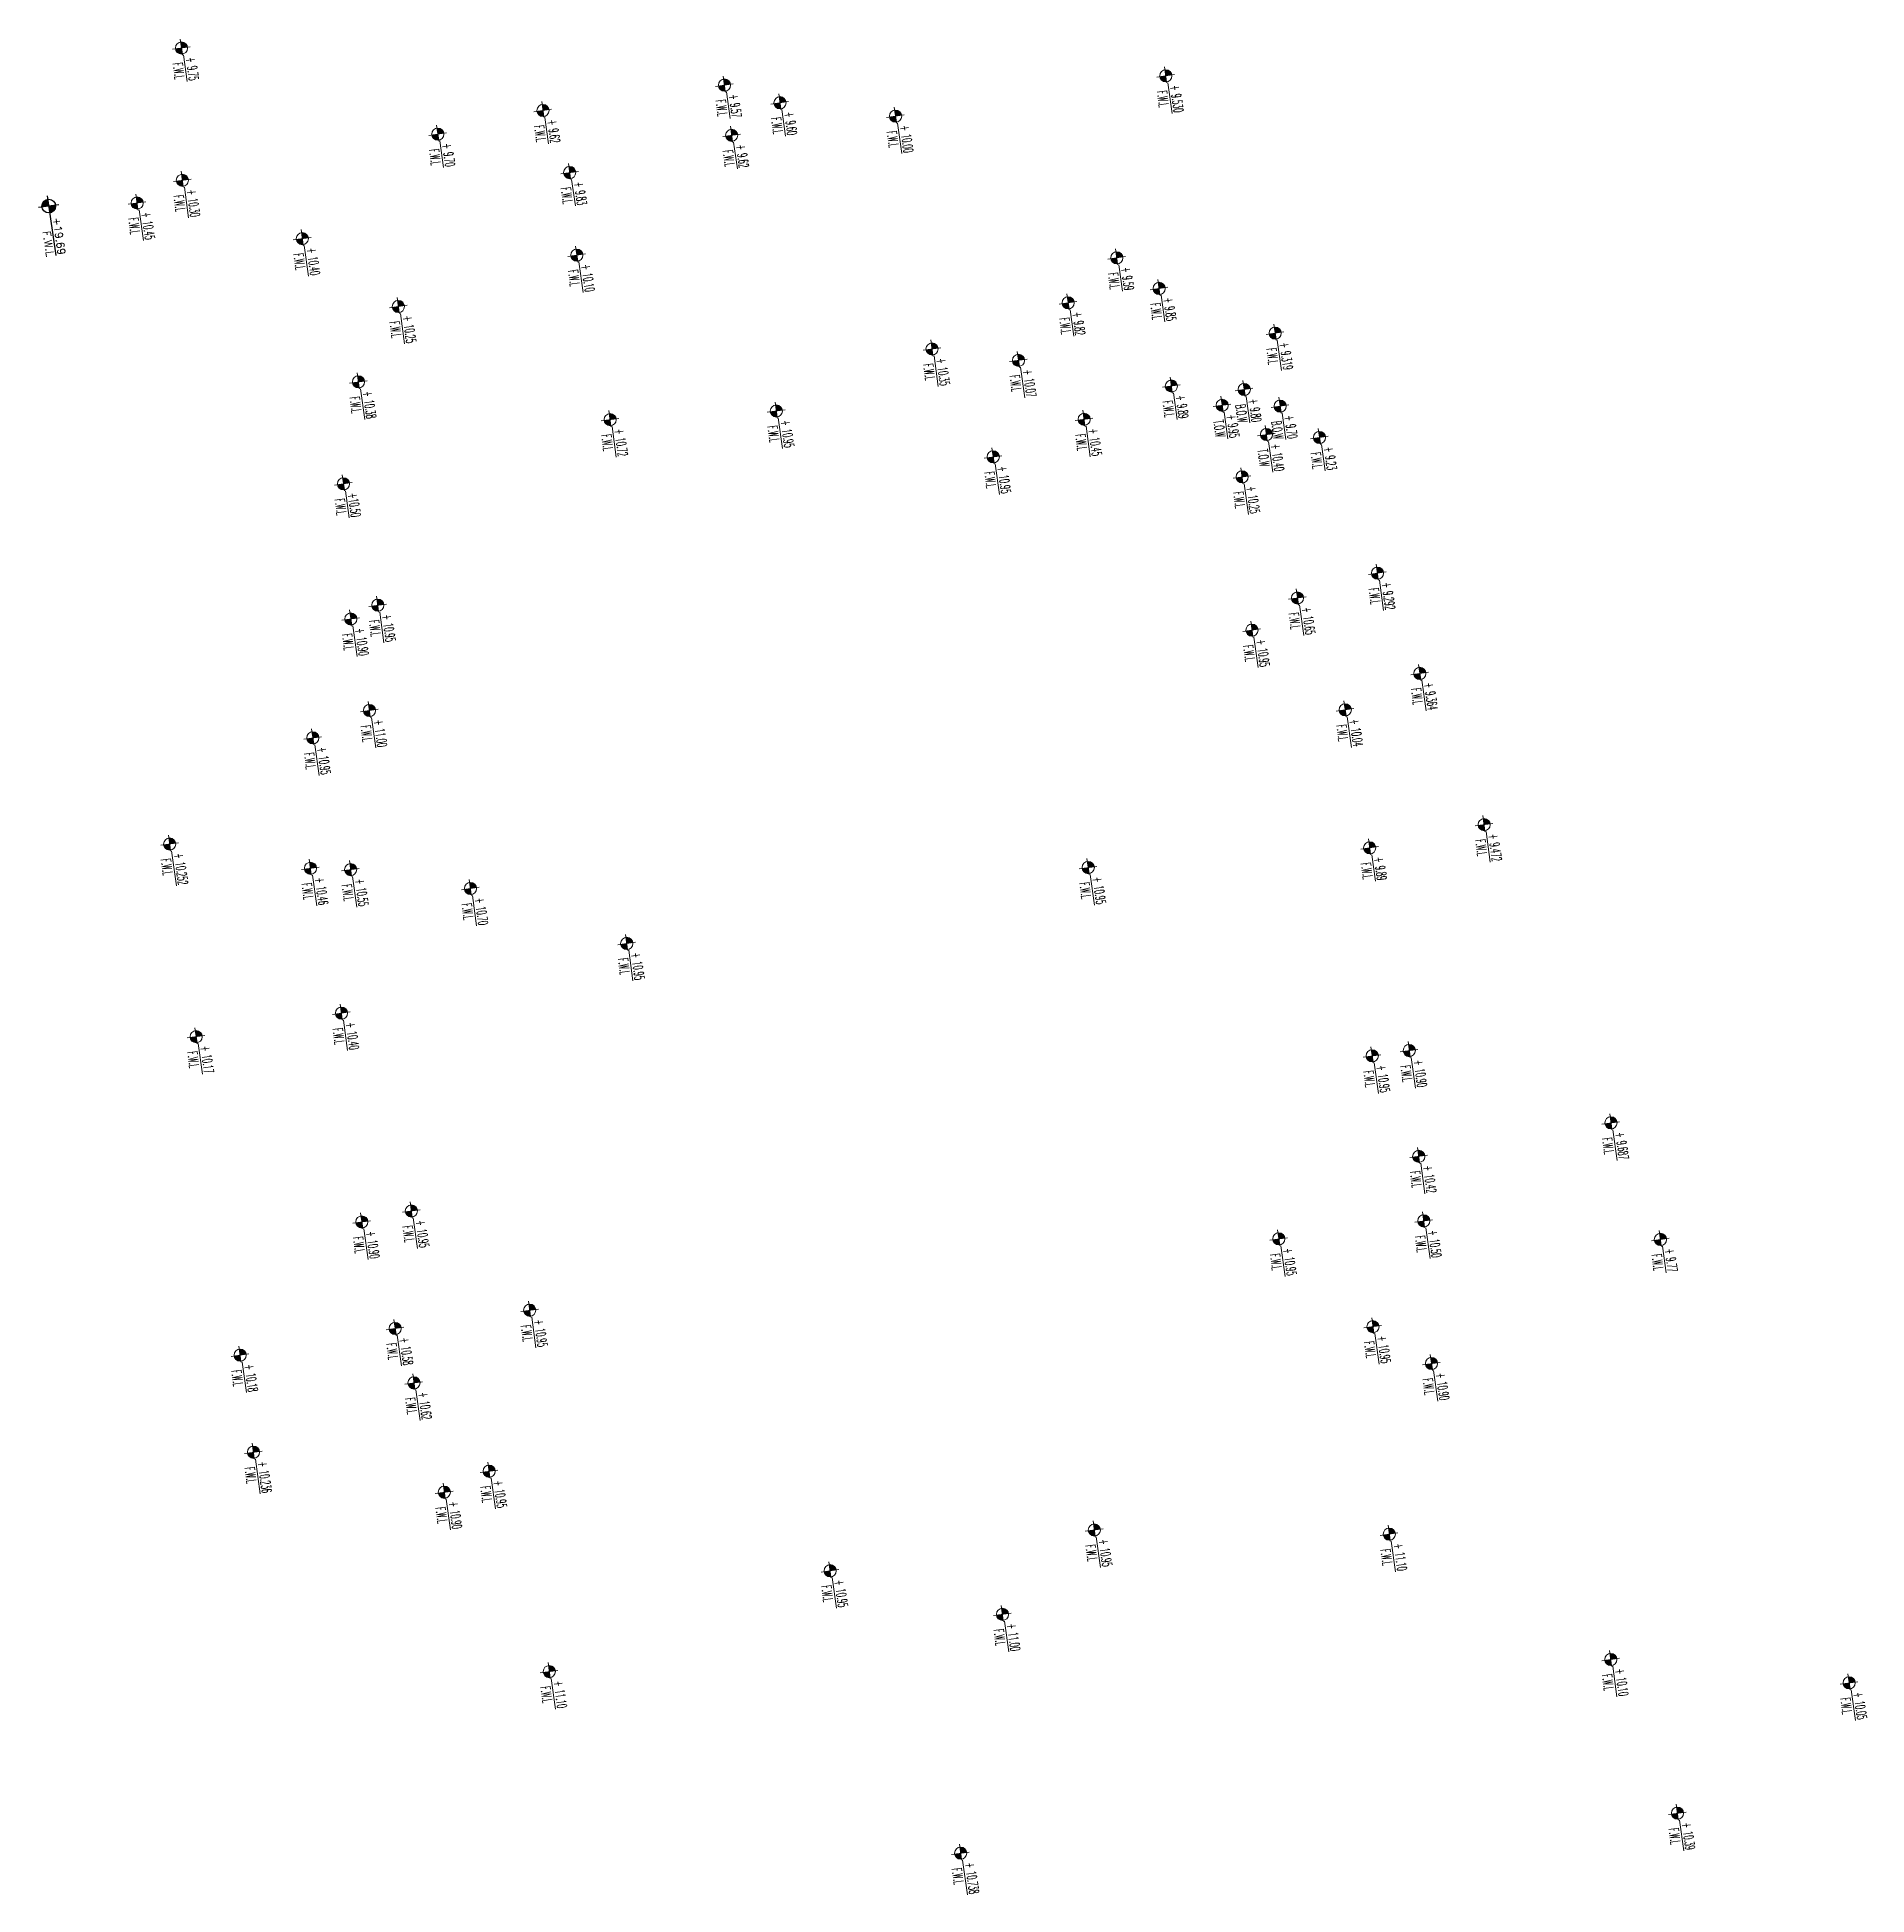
# Model space of a CAD drawing. Extents: x 67045 to 67226, y 53732 to 53915.
import ezdxf
from ezdxf.enums import TextEntityAlignment as Align

# ---------------------------------------------------------------- set-up
doc = ezdxf.new("R2010")
doc.units = 0
doc.header["$MEASUREMENT"] = 0
doc.layers.add('L-ANNO-SYMP', color=240, linetype='Continuous')
doc.layers.add('LEVEL', color=181, linetype='Continuous', lineweight=15)
doc.styles.add('ANNO-S', font='romans.shx', dxfattribs={"height": 3})
doc.styles.add('ROMANS', font='ROMANS.shx', dxfattribs={"width": 0.8, "height": 0.7})

# ---------------------------------------------------------------- blocks, each defined once
blk = doc.blocks.new('ASAS')
at = {"transparency": 33554687}
h = blk.add_hatch(color=256, dxfattribs=at)
h.paths.add_polyline_path([(0.92, 1), (0.83, 0), (1.83, -0.09, 0.414214)])
h.paths.add_polyline_path([(0.83, 0), (-0.17, 0.09, 0.414214), (0.74, -1)])
for p, q in [((-0.66, 0.13), (2.26, -0.13)), ((0.96, 1.49), (0.74, -1))]:
    blk.add_line(p, q, dxfattribs=at)
at = {"color": 3, "transparency": 33554687}
blk.add_lwpolyline([(0.74, -1), (0.73, -1.16)], dxfattribs=at)
at = {"transparency": 33554687}
blk.add_circle((0.83, 0), 1, dxfattribs=at)
at = {"color": 3, "transparency": 33554687, "style": 'ROMANS', "width": 0.5}
blk.add_attdef('LEVEL', text='', height=1.6, rotation=264.866, dxfattribs=at).set_placement((0.44, -2.28), align=Align.TOP_LEFT)
blk.add_attdef('ELEVATION', text='', height=1.6, rotation=264.866, dxfattribs=at).set_placement((0.73, -1.16), align=Align.BOTTOM_LEFT)
blk = doc.blocks.new('*U73')
h = blk.add_hatch(color=256)
h.paths.add_polyline_path([(0, 0.67), (0, 0), (0.67, 0, 0.414214)])
h.paths.add_polyline_path([(0, 0), (-0.68, 0, 0.414214), (0, -0.68)])
for p, q in [((-1.01, 0), (4.92, 0)), ((0, 1.01), (0, -1.01))]:
    blk.add_line(p, q)
blk.add_circle((0, 0), 0.675)
at = {"color": 3, "style": 'ANNO-S', "flags": 8}
blk.add_attdef('ELEVATION', text='', height=0.75, dxfattribs=at).set_placement((4.92, 0), align=Align.BOTTOM_RIGHT)
blk.add_attdef('LEVEL', text='', height=0.75, dxfattribs=at).set_placement((4.93, -0.17), align=Align.TOP_RIGHT)

msp = doc.modelspace()

# ---------------------------------------------------------------- block references
at = {"layer": 'L-ANNO-SYMP'}
ref = msp.add_blockref('*U73', (67046.57, 53898.54), dxfattribs=dict(at, rotation=278))
ref.add_attrib('LEVEL', 'F.W.L', dxfattribs={"layer": '0', "color": 3, "height": 0.75, "rotation": 278, "style": 'ANNO-S'}).set_placement((67047.08, 53893.63), align=Align.TOP_RIGHT)
ref.add_attrib('ELEVATION', '+19.69', dxfattribs={"layer": '0', "color": 3, "height": 0.75, "rotation": 278, "style": 'ANNO-S'}).set_placement((67047.26, 53893.66), align=Align.BOTTOM_RIGHT)
at = {"layer": 'LEVEL', "transparency": 33554687}
for p, xscale, yscale, zscale, rotation, values in [((67059.17, 53914, 0), 0.5999999999999994, 0.5999999999999994, 0.5999999999999994, 13.06106617597394, {'ELEVATION': '%%U + 9.75', 'LEVEL': 'F.W.L'}), ((67156.14, 53911.26, 0), 0.5999999999999994, 0.5999999999999994, 0.5999999999999994, 13.06106617597394, {'ELEVATION': '%%U + 9.530', 'LEVEL': 'F.W.L'}), ((67112.66, 53910.35, 0), 0.5999999999999995, 0.5999999999999995, 0.5999999999999995, 13.06106617597398, {'ELEVATION': '%%U + 9.57', 'LEVEL': 'F.W.L'}), ((67094.78, 53907.85, 0), 0.5999999999999994, 0.5999999999999994, 0.5999999999999994, 13.06106617597394, {'ELEVATION': '%%U + 9.62', 'LEVEL': 'F.W.L'}), ((67118.13, 53908.61, 0), 0.5999999999999994, 0.5999999999999994, 0.5999999999999994, 13.06106617597394, {'ELEVATION': '%%U + 9.60', 'LEVEL': 'F.W.L'}), ((67084.42, 53905.52, 0), 0.5999999999999994, 0.5999999999999994, 0.5999999999999994, 13.06106617597394, {'ELEVATION': '%%U + 9.70', 'LEVEL': 'F.W.L'}), ((67129.52, 53907.29, 0), 0.5999999999999994, 0.5999999999999994, 0.5999999999999994, 13.06106617597394, {'ELEVATION': '%%U + 10.00', 'LEVEL': 'F.W.L'}), ((67113.37, 53905.4, 0), 0.5999999999999995, 0.5999999999999995, 0.5999999999999995, 13.06106617597398, {'ELEVATION': '%%U + 9.62', 'LEVEL': 'F.W.L'}), ((67059.25, 53900.97, 10.32), 0.5999999999999994, 0.5999999999999994, 0.5999999999999994, 13.06106617597394, {'ELEVATION': '%%U + 10.30', 'LEVEL': 'F.W.L'}), ((67097.41, 53901.73, 0), 0.5999999999999994, 0.5999999999999994, 0.5999999999999994, 13.06106617597394, {'ELEVATION': '%%U + 9.83', 'LEVEL': 'F.W.L'}), ((67054.79, 53898.73, 20.64), 0.5999999999999994, 0.5999999999999994, 0.5999999999999994, 13.06106617597394, {'ELEVATION': '%%U + 10.45', 'LEVEL': 'F.W.L'}), ((67071.07, 53895.22, 0), 0.5999999999999994, 0.5999999999999994, 0.5999999999999994, 13.06106617597394, {'ELEVATION': '%%U + 10.40', 'LEVEL': 'F.W.L'}), ((67098.12, 53893.6, 0), 0.5999999999999994, 0.5999999999999994, 0.5999999999999994, 13.06106617597394, {'ELEVATION': '%%U + 10.10', 'LEVEL': 'F.W.L'}), ((67151.31, 53893.33, 0), 0.5999999999999994, 0.5999999999999994, 0.5999999999999994, 13.06106617597394, {'ELEVATION': '%%U + 9.59', 'LEVEL': 'F.W.L'}), ((67155.48, 53890.32, 0), 0.5999999999999995, 0.5999999999999995, 0.5999999999999995, 13.06106617597398, {'ELEVATION': '%%U + 9.85', 'LEVEL': 'F.W.L'}), ((67080.53, 53888.54, 0), 0.5999999999999994, 0.5999999999999994, 0.5999999999999994, 13.06106617597394, {'ELEVATION': '%%U + 10.25', 'LEVEL': 'F.W.L'}), ((67146.52, 53888.9, 0), 0.5999999999999996, 0.5999999999999996, 0.5999999999999996, 13.06106617597396, {'ELEVATION': '%%U + 9.82', 'LEVEL': 'F.W.L'}), ((67166.92, 53885.91, 0), 0.5999999999999995, 0.5999999999999995, 0.5999999999999995, 13.06106617597398, {'ELEVATION': '%%U + 9.319', 'LEVEL': 'F.W.L'}), ((67133.11, 53884.35, 0), 0.5999999999999994, 0.5999999999999994, 0.5999999999999994, 13.06106617597394, {'ELEVATION': '%%U + 10.35', 'LEVEL': 'F.W.L'}), ((67141.63, 53883.23, 0), 0.5999999999999996, 0.5999999999999996, 0.5999999999999996, 13.06106617597396, {'ELEVATION': '%%U + 10.07', 'LEVEL': 'F.W.L'}), ((67076.6, 53881.11, 0), 0.5999999999999994, 0.5999999999999994, 0.5999999999999994, 13.06106617597394, {'ELEVATION': '%%U + 10.38', 'LEVEL': 'F.W.L'}), ((67156.69, 53880.7, 0), 0.5999999999999996, 0.5999999999999996, 0.5999999999999996, 13.06106617597396, {'ELEVATION': '%%U + 9.89', 'LEVEL': 'F.W.L'}), ((67163.87, 53880.36, 0), 0.5999999999999996, 0.5999999999999996, 0.5999999999999996, 13.06106617597396, {'ELEVATION': '%%U + 9.80', 'LEVEL': 'B.O.W'}), ((67117.77, 53878.24, 0), 0.5999999999999996, 0.5999999999999996, 0.5999999999999996, 13.06106617597396, {'ELEVATION': '%%U + 10.95', 'LEVEL': 'F.W.L'}), ((67161.7, 53878.8, 0), 0.5999999999999996, 0.5999999999999996, 0.5999999999999996, 13.06106617597396, {'ELEVATION': '%%U + 9.95', 'LEVEL': 'T.O.W'}), ((67167.41, 53878.72, 0), 0.5999999999999996, 0.5999999999999996, 0.5999999999999996, 13.06106617597396, {'ELEVATION': '%%U + 9.70', 'LEVEL': 'B.O.W'}), ((67101.39, 53877.39, 0), 0.5999999999999994, 0.5999999999999994, 0.5999999999999994, 13.06106617597394, {'ELEVATION': '%%U + 10.72', 'LEVEL': 'F.W.L'}), ((67148.09, 53877.42, 0), 0.5999999999999996, 0.5999999999999996, 0.5999999999999996, 13.06106617597396, {'ELEVATION': '%%U + 10.45', 'LEVEL': 'F.W.L'}), ((67166.06, 53875.92, 0), 0.5999999999999996, 0.5999999999999996, 0.5999999999999996, 13.06106617597396, {'ELEVATION': '%%U + 10.40', 'LEVEL': 'T.O.W'}), ((67171.29, 53875.63, 0), 0.5999999999999995, 0.5999999999999995, 0.5999999999999995, 13.06106617597398, {'ELEVATION': '%%U + 9.23', 'LEVEL': 'F.W.L'}), ((67139.14, 53873.72, 0), 0.5999999999999996, 0.5999999999999996, 0.5999999999999996, 13.06106617597396, {'ELEVATION': '%%U + 10.95', 'LEVEL': 'F.W.L'}), ((67075.13, 53871.07, 0), 0.5999999999999994, 0.5999999999999994, 0.5999999999999994, 13.06106617597394, {'ELEVATION': '%%U +10.50', 'LEVEL': 'F.W.L'}), ((67163.66, 53871.75, 0), 0.5999999999999996, 0.5999999999999996, 0.5999999999999996, 13.06106617597396, {'ELEVATION': '%%U + 10.25', 'LEVEL': 'F.W.L'}), ((67176.99, 53862.27, 0), 0.5999999999999995, 0.5999999999999995, 0.5999999999999995, 13.06106617597398, {'ELEVATION': '%%U + 9.292', 'LEVEL': 'F.W.L'}), ((67169.12, 53859.82, 0), 0.5999999999999996, 0.5999999999999996, 0.5999999999999996, 13.06106617597396, {'ELEVATION': '%%U + 10.65', 'LEVEL': 'F.W.L'}), ((67078.5, 53859.11, 0), 0.5999999999999996, 0.5999999999999996, 0.5999999999999996, 13.06106617597396, {'ELEVATION': '%%U + 10.95', 'LEVEL': 'F.W.L'}), ((67075.85, 53857.75, 0), 0.5999999999999994, 0.5999999999999994, 0.5999999999999994, 13.06106617597394, {'ELEVATION': '%%U + 10.90', 'LEVEL': 'F.W.L'}), ((67164.63, 53856.65, 0), 0.5999999999999996, 0.5999999999999996, 0.5999999999999996, 13.06106617597396, {'ELEVATION': '%%U + 10.95', 'LEVEL': 'F.W.L'}), ((67181.17, 53852.39, 9.27), 0.5999999999999995, 0.5999999999999995, 0.5999999999999995, 13.06106617597398, {'ELEVATION': '%%U + 9.364', 'LEVEL': 'F.W.L'}), ((67077.68, 53848.74, 0), 0.5999999999999994, 0.5999999999999994, 0.5999999999999994, 13.06106617597394, {'ELEVATION': '%%U + 11.00', 'LEVEL': 'F.W.L'}), ((67173.82, 53848.8, 0), 0.5999999999999994, 0.5999999999999994, 0.5999999999999994, 13.06106617597394, {'ELEVATION': '%%U + 10.04', 'LEVEL': 'F.W.L'}), ((67072.11, 53846.04, 0), 0.5999999999999996, 0.5999999999999996, 0.5999999999999996, 13.06106617597396, {'ELEVATION': '%%U + 10.95', 'LEVEL': 'F.W.L'}), ((67187.5, 53837.49, 0), 0.5999999999999995, 0.5999999999999995, 0.5999999999999995, 13.06106617597398, {'ELEVATION': '%%U + 9.472', 'LEVEL': 'F.W.L'}), ((67058, 53835.58, 0), 0.5999999999999995, 0.5999999999999995, 0.5999999999999995, 13.06106617597398, {'ELEVATION': '%%U + 10.252', 'LEVEL': 'F.W.L'}), ((67176.23, 53835.21, 0), 0.5999999999999994, 0.5999999999999994, 0.5999999999999994, 13.06106617597394, {'ELEVATION': '%%U + 9.89', 'LEVEL': 'F.W.L'}), ((67071.87, 53833.19, 0), 0.5999999999999994, 0.5999999999999994, 0.5999999999999994, 13.06106617597394, {'ELEVATION': '%%U + 10.46', 'LEVEL': 'F.W.L'}), ((67075.83, 53833.06, 0), 0.5999999999999996, 0.5999999999999996, 0.5999999999999996, 13.06106617597396, {'ELEVATION': '%%U + 10.55', 'LEVEL': 'F.W.L'}), ((67148.5, 53833.26, 0), 0.5999999999999996, 0.5999999999999996, 0.5999999999999996, 13.06106617597396, {'ELEVATION': '%%U + 10.95', 'LEVEL': 'F.W.L'}), ((67087.63, 53831.2, 0), 0.5999999999999996, 0.5999999999999996, 0.5999999999999996, 13.06106617597396, {'ELEVATION': '%%U + 10.70', 'LEVEL': 'F.W.L'}), ((67103.03, 53825.79, 0), 0.5999999999999996, 0.5999999999999996, 0.5999999999999996, 13.06106617597396, {'ELEVATION': '%%U + 10.95', 'LEVEL': 'F.W.L'}), ((67074.92, 53818.92, 0), 0.5999999999999994, 0.5999999999999994, 0.5999999999999994, 13.06106617597394, {'ELEVATION': '%%U + 10.40', 'LEVEL': 'F.W.L'}), ((67060.61, 53816.6, 0), 0.5999999999999995, 0.5999999999999995, 0.5999999999999995, 13.06106617597398, {'ELEVATION': '%%U + 10.17', 'LEVEL': 'F.W.L'}), ((67176.48, 53814.71, 0), 0.5999999999999996, 0.5999999999999996, 0.5999999999999996, 13.06106617597396, {'ELEVATION': '%%U + 10.95', 'LEVEL': 'F.W.L'}), ((67180.13, 53815.23, 0), 0.5999999999999996, 0.5999999999999996, 0.5999999999999996, 13.06106617597396, {'ELEVATION': '%%U + 10.90', 'LEVEL': 'F.W.L'}), ((67200, 53808.11, 0), 0.5999999999999995, 0.5999999999999995, 0.5999999999999995, 13.06106617597398, {'ELEVATION': '%%U + 9.687', 'LEVEL': 'F.W.L'}), ((67181.06, 53804.81, 0), 0.5999999999999994, 0.5999999999999994, 0.5999999999999994, 13.06106617597394, {'ELEVATION': '%%U + 10.42', 'LEVEL': 'F.W.L'}), ((67081.81, 53799.43, 0), 0.5999999999999996, 0.5999999999999996, 0.5999999999999996, 13.06106617597396, {'ELEVATION': '%%U + 10.95', 'LEVEL': 'F.W.L'}), ((67076.93, 53798.35, 0), 0.5999999999999994, 0.5999999999999994, 0.5999999999999994, 13.06106617597394, {'ELEVATION': '%%U + 10.90', 'LEVEL': 'F.W.L'}), ((67181.56, 53798.45, 0), 0.5999999999999994, 0.5999999999999994, 0.5999999999999994, 13.06106617597394, {'ELEVATION': '%%U + 10.50', 'LEVEL': 'F.W.L'}), ((67167.28, 53796.68, 0), 0.5999999999999996, 0.5999999999999996, 0.5999999999999996, 13.06106617597396, {'ELEVATION': '%%U + 10.95', 'LEVEL': 'F.W.L'}), ((67204.87, 53796.63, 0), 0.5999999999999995, 0.5999999999999995, 0.5999999999999995, 13.06106617597398, {'ELEVATION': '%%U + 9.77', 'LEVEL': 'F.W.L'}), ((67093.47, 53789.65, 0), 0.5999999999999996, 0.5999999999999996, 0.5999999999999996, 13.06106617597396, {'ELEVATION': '%%U + 10.95', 'LEVEL': 'F.W.L'}), ((67080.22, 53787.86), 0.5999999999999994, 0.5999999999999994, 0.5999999999999994, 13.06106617597394, {'ELEVATION': '%%U + 10.58', 'LEVEL': 'F.W.L'}), ((67176.55, 53788.03, 0), 0.5999999999999996, 0.5999999999999996, 0.5999999999999996, 13.06106617597396, {'ELEVATION': '%%U + 10.95', 'LEVEL': 'F.W.L'}), ((67064.94, 53785.23, 0), 0.5999999999999995, 0.5999999999999995, 0.5999999999999995, 13.06106617597398, {'ELEVATION': '%%U + 10.18', 'LEVEL': 'F.W.L'}), ((67182.32, 53784.4, 0), 0.5999999999999996, 0.5999999999999996, 0.5999999999999996, 13.06106617597396, {'ELEVATION': '%%U + 10.90', 'LEVEL': 'F.W.L'}), ((67082.07, 53782.49, 0), 0.5999999999999994, 0.5999999999999994, 0.5999999999999994, 13.06106617597394, {'ELEVATION': '%%U + 10.62', 'LEVEL': 'F.W.L'}), ((67066.25, 53775.66, 10.18), 0.5999999999999995, 0.5999999999999995, 0.5999999999999995, 13.06106617597398, {'ELEVATION': '%%U + 10.236', 'LEVEL': 'F.W.L'}), ((67089.47, 53773.79, 0), 0.5999999999999996, 0.5999999999999996, 0.5999999999999996, 13.06106617597396, {'ELEVATION': '%%U + 10.95', 'LEVEL': 'F.W.L'}), ((67085.06, 53771.72, 0), 0.5999999999999994, 0.5999999999999994, 0.5999999999999994, 13.06106617597394, {'ELEVATION': '%%U + 10.90', 'LEVEL': 'F.W.L'}), ((67149.1, 53768, 0), 0.5999999999999996, 0.5999999999999996, 0.5999999999999996, 13.06106617597396, {'ELEVATION': '%%U + 10.95', 'LEVEL': 'F.W.L'}), ((67178.16, 53767.59, 0), 0.5999999999999994, 0.5999999999999994, 0.5999999999999994, 13.06106617597394, {'ELEVATION': '%%U + 11.10', 'LEVEL': 'F.W.L'}), ((67123.07, 53763.99, 0), 0.5999999999999996, 0.5999999999999996, 0.5999999999999996, 13.06106617597396, {'ELEVATION': '%%U + 10.95', 'LEVEL': 'F.W.L'}), ((67140.05, 53759.69, 0), 0.5999999999999996, 0.5999999999999996, 0.5999999999999996, 13.06106617597396, {'ELEVATION': '%%U + 11.00', 'LEVEL': 'F.W.L'}), ((67095.4, 53754.05, 0), 0.5999999999999994, 0.5999999999999994, 0.5999999999999994, 13.06106617597394, {'ELEVATION': '%%U + 11.10', 'LEVEL': 'F.W.L'}), ((67199.98, 53755.25, 0), 0.5999999999999995, 0.5999999999999995, 0.5999999999999995, 13.06106617597397, {'ELEVATION': '%%U + 10.10', 'LEVEL': 'F.W.L'}), ((67223.47, 53752.94, 0), 0.5999999999999995, 0.5999999999999995, 0.5999999999999995, 13.06106617597398, {'ELEVATION': '%%U + 10.05', 'LEVEL': 'F.W.L'}), ((67206.55, 53740.1, 0), 0.5999999999999995, 0.5999999999999995, 0.5999999999999995, 13.06106617597397, {'ELEVATION': '%%U + 10.39', 'LEVEL': 'F.W.L'}), ((67135.93, 53736.16, 0), 0.5999999999999995, 0.5999999999999995, 0.5999999999999995, 13.06106617597398, {'ELEVATION': '%%U + 10.738', 'LEVEL': 'F.W.L'})]:
    msp.add_blockref('ASAS', p, dxfattribs=dict(at, xscale=xscale, yscale=yscale, zscale=zscale, rotation=rotation)).add_auto_attribs(values)

doc.saveas('drawing.dxf')
